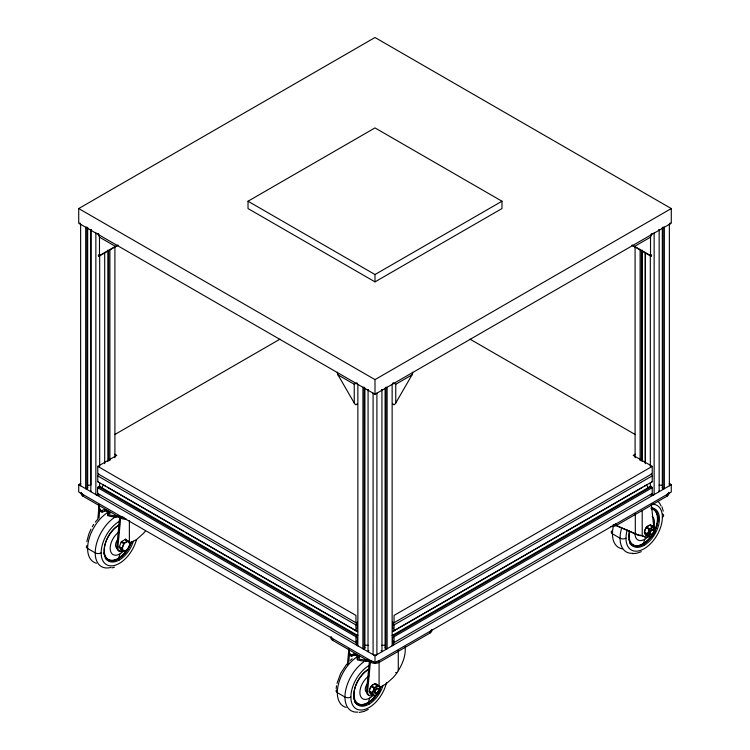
<?xml version="1.0" encoding="UTF-8"?>
<svg xmlns="http://www.w3.org/2000/svg" width="750" height="750" viewBox="0 0 750 750"><rect width="100%" height="100%" fill="white"/><g stroke="black" fill="none" stroke-linecap="round" stroke-linejoin="round"><path stroke-width="1.12" d="M635.091 457.772L635.091 246.497M640.106 460.669L640.106 249.394M645.309 463.678L645.309 252.394M650.325 487.584L650.325 482.916M650.325 466.575L650.325 255.291M98.316 233.541A2.691 1.556 0 0 1 95.859 233.109L95.859 494.587A2.691 1.556 0 0 0 99.675 494.587A2.691 1.556 -60 0 1 97.772 493.491C97.659 494.016 96.638 484.641 99.675 486.45M357.338 643.866A2.691 1.556 -60 0 1 355.95 642.553L355.978 636.544L357.394 635.194M393.094 625.931L393.094 624.403A1.35 0.778 60 0 0 392.662 623.241M393.094 628.894L392.634 626.991M651.366 473.55A2.691 1.556 60 0 1 652.228 475.894L652.228 481.753L651.6 482.053M97.725 519.862L99.131 505.134M99 518.203L99.872 509.138M122.278 550.416A7.8 4.5 -60 0 1 116.841 546.45L119.662 516.984A5.091 2.934 -60 0 0 119.231 516.497M123.741 550.772A7.8 4.5 -60 0 1 117.9 547.059L120.722 517.594L119.662 516.984M347.447 664.041L348.853 649.303M348.722 662.381L349.584 653.316M369.309 695.306A7.8 4.5 -60 0 1 366.562 690.619L369.384 661.153M373.463 694.95A7.8 4.5 -60 0 1 367.622 691.228L370.444 661.772M336.197 688.584L336.562 685.772M98.822 234.244L98.784 235.125A4.397 3.591 60 0 0 99.488 237.178L99.478 255.947M86.841 541.594L88.809 534.131L90.966 529.153M356.447 382.987L354.244 384.262L354.244 403.031A4.378 3.581 60 0 0 355.697 404.691A2.428 1.397 0 0 0 356.353 404.672M337.041 683.316L340.688 673.322L346.678 664.2M119.906 553.922L118.631 558.572L118.087 558.422M369.628 698.091L368.353 702.75L367.8 702.6M644.738 539.259L643.472 543.909L642.919 543.759M119.381 546.656L121.134 542.156A5.653 3.263 -60 0 1 121.631 541.538L125.119 539.522A5.653 3.263 -60 0 1 125.616 539.559L128.091 540.994A10.172 2.147 38.8 0 1 129.206 542.372A10.172 2.147 38.8 0 1 129.834 543.478A5.653 3.263 -60 0 1 129.844 544.134A10.172 8.025 -84.9 0 1 129.206 546.525A10.172 8.025 -84.9 0 1 128.091 548.634A5.653 3.263 -60 0 1 127.603 549.253A10.172 5.869 0 0 1 126.094 550.406A10.172 5.869 0 0 1 124.097 551.269A5.653 3.263 -60 0 1 123.609 551.231L121.134 549.806L119.381 547.312A5.653 3.263 -60 0 1 119.381 546.656L121.866 548.091A5.653 3.263 -60 0 0 121.866 548.747A10.172 2.147 38.8 0 1 122.972 550.125A10.172 2.147 38.8 0 1 123.6 551.231M101.775 487.706L103.397 484.894L105.422 486.066M393.647 404.672A2.428 1.397 0 0 0 394.303 404.681A4.378 3.581 -60 0 0 395.747 403.031L412.013 374.878A4.378 3.581 -60 0 0 412.725 372.787A2.428 1.397 60 0 0 412.369 372.234M380.325 687.206L386.428 683.625L393.084 677.625A40.641 33.084 -52.4 0 0 396.769 673.069C401.737 665.681 406.088 656.334 405.131 646.903M92.278 526.725L93.722 524.381M95.287 522.141L96.956 520.022M357.094 640.163L356.906 642A1.35 0.778 -60 0 0 357.338 642.675M357.366 626.991L356.906 628.913M352.153 658.762L350.269 660.403M90.844 490.959L90.844 491.691L90.844 229.481L90.844 230.222M364.144 648.741L364.144 387.272L362.934 387.3L362.878 648.741L364.088 648.778L364.95 647.747M385.097 647.719L385.912 648.778L387.122 648.741L387.122 387.272L385.912 387.3L385.856 648.741M109.809 513.375L105.281 510.75L105.216 509.494L109.875 512.241L107.494 513.881L107.691 514.359A17.953 10.369 0 0 0 116.184 515.794L117.038 515.812A4.256 3.469 3.5 0 1 118.163 515.953M359.447 657.488L355.003 654.919L354.938 653.663L359.597 656.419L357.188 658.078L357.413 658.538A17.953 10.369 0 0 0 365.906 659.972L366.759 659.981A4.256 3.469 3.5 0 1 367.884 660.122M357.3 659.212L357.413 659.756A17.953 10.369 0 0 0 365.906 661.191L369.891 661.209M86.916 488.681L86.916 227.213L85.697 227.241L85.641 488.681L86.85 488.719L87.675 487.659M381.919 390.281L381.919 389.541L381.975 651.712L381.159 650.578M659.156 230.222L659.156 229.481L659.156 491.691L659.203 490.997M364.903 648.3L364.903 387.994M662.325 487.659L663.15 488.719L664.359 488.681L664.359 227.213L663.084 227.213L663.084 488.681M357.394 630.647L355.969 630.872L355.95 624.956A2.691 1.556 -60 0 1 357.338 622.041M357.094 637.2L357.366 638.888M78.722 208.556L375 37.5L671.278 208.556L671.278 223.219L375 394.275L78.722 223.219L78.722 208.556L375 379.613L671.278 208.556M98.803 256.341L118.153 245.175M248.025 201.225L375 127.912L501.975 201.225L501.975 208.556L375 281.869L248.025 208.556L248.025 201.225L375 274.537L501.975 201.225M114.984 434.428L280.012 339.15M97.772 466.359L355.95 615.422L355.95 622.753L97.772 473.691L97.772 466.359L116.812 455.363L114.806 454.209M669.253 483.516L671.278 484.688L671.278 492.019L375 663.075L78.722 492.019L78.722 484.688L80.747 483.516M105.281 510.75C99.938 514.256 100.397 509.681 105.216 509.494M393.534 382.903L395.756 384.262L412.013 374.878M634.266 246.562L650.522 237.178A4.397 3.591 -60 0 0 651.225 235.125L651.178 234.244M635.194 454.209L633.188 455.363L652.228 466.359L652.228 473.691L394.05 622.753L394.05 615.422L652.228 466.359M392.606 630.647L394.031 630.872L394.05 624.956L652.228 475.894M355.003 654.919L351.066 656.091A17.953 10.369 0 0 1 348.591 651.197L348.591 649.969A17.953 10.369 0 0 0 351.066 654.872L354.938 653.663M392.466 631.622L564.591 532.247M566.616 531.075L642.553 487.238M644.578 486.066L646.603 484.894L648.225 487.706M393.412 631.116L652.228 481.687M392.137 635.513L650.831 486.159L652.209 487.481L652.228 493.491A2.691 1.556 60 0 1 650.325 494.587A2.691 1.556 0 0 0 654.141 494.587L654.141 233.109A2.691 1.556 0 0 1 651.684 233.541M392.606 635.194L393.412 635.662L651.6 486.6M368.841 650.578L368.025 651.712L368.081 389.541L368.081 390.281M392.662 643.866A2.691 1.556 60 0 0 394.05 642.553L394.05 636.759L652.228 487.697M394.05 642.553L652.228 493.491M78.722 484.688L375 655.744L671.278 484.688M331.125 637.013A5.981 3.459 0 0 0 332.672 640.35L370.772 662.344A5.981 3.459 0 0 0 379.228 662.344L430.022 633.019A5.981 3.459 0 0 0 431.672 629.934M610.913 526.453A5.981 3.459 0 0 0 616.256 525.497L667.05 496.172A5.981 3.459 0 0 0 668.597 492.834M102.253 510.788L102.281 511.988M98.4 482.053L97.781 481.809L97.772 475.894A2.691 1.556 -60 0 1 98.634 473.55M368.203 709.472L364.247 711.309M641.334 551.672L636.872 553.237L632.494 553.659M114.525 567.131L112.041 567.9M363.722 711.506L359.231 712.444M87.638 485.212L90.881 485.212L90.881 229.575M659.119 485.212L662.362 485.212M364.866 645.272L368.119 645.272M381.881 645.272L385.134 645.272M107.578 513.816L107.653 515.569A17.953 10.369 0 0 0 116.184 517.013L120.075 517.097M392.634 638.888L392.906 637.2M639.047 535.163L640.763 535.153M638.578 535.012L638.072 534.844A38.025 2.391 27.4 0 1 635.625 533.934L629.906 531.337M107.653 515.569L107.691 514.359M642.394 535.716L645.197 537.047A7.8 4.5 -60 0 0 650.578 534.356M642.206 510.6L642.206 535.819L645.197 537.047M623.119 528.413L624.328 528.938M624.628 529.059L628.05 530.541M622.819 528.291L619.462 526.838M628.322 530.653L629.653 531.225M619.191 526.716L617.841 526.125M617.559 526.003L616.153 525.384M368.541 660.337L369.441 660.872M615.628 525.375L636.694 534.553A40.641 2.55 27.4 0 0 639.244 535.509L642.206 535.819M635.569 533.906L636.694 534.553M650.831 486.159L650.325 487.472M631.847 245.175L651.216 256.35A2.428 1.397 0 0 0 651.197 255.975L633.591 245.812A2.428 1.397 0 0 0 632.934 245.794M469.988 339.15L635.016 434.428M652.631 525.469L653.681 526.078A7.8 4.5 -60 0 1 653.634 527.953M646.706 527.016A10.172 5.869 0 0 1 648.206 525.862A10.172 5.869 0 0 1 650.194 525A5.653 3.263 -60 0 1 650.681 525.037L653.606 526.725A10.172 2.147 38.8 0 1 654.722 528.103A10.172 2.147 38.8 0 1 655.35 529.2A5.653 3.263 -60 0 1 655.359 529.866A10.172 8.025 -84.9 0 1 654.722 532.256A10.172 8.025 -84.9 0 1 653.606 534.366A5.653 3.263 -60 0 1 653.109 534.984A10.172 5.869 0 0 1 651.609 536.138A10.172 5.869 0 0 1 649.612 537A5.653 3.263 -60 0 1 649.125 536.962L646.2 535.275A10.172 2.147 38.8 0 1 645.084 533.888A10.172 2.147 38.8 0 1 644.456 532.791A5.653 3.263 -60 0 1 644.456 532.125A10.172 8.025 -84.9 0 1 645.084 529.734A10.172 8.025 -84.9 0 1 646.209 527.625A5.653 3.263 -60 0 1 646.697 527.006L649.622 528.694A10.172 5.869 0 0 0 651.609 527.822A10.172 5.869 0 0 0 653.109 526.678A5.653 3.263 -60 0 1 653.606 526.725M650.194 524.991L653.109 526.678M653.409 528.084L655.359 529.209M646.2 527.625L649.125 529.312A10.172 8.025 -84.9 0 1 648.488 531.703A10.172 8.025 -84.9 0 1 647.372 533.812A5.653 3.263 -60 0 0 647.372 534.478A10.172 2.147 38.8 0 1 648.488 535.856A10.172 2.147 38.8 0 1 649.116 536.953M644.456 532.125L647.372 533.812M644.456 532.791L647.372 534.478M649.622 537.009L646.697 535.322A5.653 3.263 -60 0 1 646.2 535.275M99.478 237.178L115.734 246.562M337.631 372.234A2.428 1.397 -60 0 0 337.294 372.787A4.378 3.581 60 0 0 337.997 374.878L354.244 384.262M97.772 475.894L355.95 624.956M107.447 487.228L183.384 531.075M185.409 532.247L357.534 631.622M97.772 481.687L356.588 631.116M99.169 486.159L357.863 635.513M98.4 486.6L356.588 635.662M97.772 487.697L355.95 636.759M97.772 493.491L355.95 642.553M395.7 672.459L396.769 673.069M348.553 648.891L349.491 649.434M81.403 492.834A5.981 3.459 0 0 0 82.95 496.172L121.05 518.166A5.981 3.459 0 0 0 126.394 519.122M375.572 683.869L378.488 685.556A10.172 2.147 38.8 0 1 379.603 686.944A10.172 2.147 38.8 0 1 380.231 688.041A5.653 3.263 -60 0 1 380.241 688.706A10.172 8.025 -84.9 0 1 379.603 691.097A10.172 8.025 -84.9 0 1 378.488 693.206A5.653 3.263 -60 0 1 378 693.825A10.172 5.869 0 0 1 376.491 694.969A10.172 5.869 0 0 1 374.494 695.841A5.653 3.263 -60 0 1 374.006 695.794L371.081 694.106A10.172 2.147 38.8 0 1 369.975 692.728A10.172 2.147 38.8 0 1 369.347 691.631A5.653 3.263 -60 0 1 369.337 690.966A10.172 8.025 -84.9 0 1 369.975 688.575A10.172 8.025 -84.9 0 1 371.091 686.466A5.653 3.263 -60 0 1 371.578 685.847A10.172 5.869 0 0 1 373.087 684.703A10.172 5.869 0 0 1 375.075 683.831A5.653 3.263 -60 0 1 375.572 683.869A10.172 2.147 38.8 0 0 376.2 684.975A10.172 2.147 38.8 0 0 376.312 685.134M125.119 539.522L127.603 540.947A5.653 3.263 -60 0 1 128.091 540.994M375.075 683.831L378 685.519A5.653 3.263 -60 0 1 378.488 685.556M121.631 541.538L124.106 542.972A10.172 5.869 0 0 0 126.094 542.1A10.172 5.869 0 0 0 127.594 540.947M371.578 685.847L374.503 687.534A10.172 5.869 0 0 0 376.491 686.663A10.172 5.869 0 0 0 377.991 685.509M121.134 542.156L123.609 543.581A10.172 8.025 -84.9 0 1 122.972 545.972A10.172 8.025 -84.9 0 1 121.856 548.081M371.081 686.456L374.006 688.144A5.653 3.263 -60 0 1 374.503 687.534M376.05 692.7L378 693.825M369.337 690.966L372.262 692.653A5.653 3.263 -60 0 0 372.262 693.309A10.172 2.147 38.8 0 1 373.378 694.697A10.172 2.147 38.8 0 1 373.997 695.794M119.381 547.312L121.866 548.747M369.337 691.622L372.262 693.309M116.841 546.45L117.9 547.059M366.562 690.619L367.622 691.228M124.106 551.278L121.631 549.844A5.653 3.263 -60 0 1 121.134 549.806M371.081 694.106A5.653 3.263 -60 0 0 371.578 694.153L374.503 695.841M393.412 635.662L394.05 636.759M392.906 640.172L393.094 642A1.35 0.778 60 0 1 392.662 642.675M642.919 544.434L644.194 545.297M367.8 703.266L369.075 704.128M118.087 559.097L119.353 559.959M351.066 654.872L351.066 656.091M369.694 661.134L369.788 661.266A3.112 1.603 9.5 0 1 370.031 661.434M125.616 539.559L126.778 541.219M651.628 529.547L652.022 530.231M337.987 374.878L354.244 403.031M376.509 688.387L376.903 689.072M661.969 506.784L663.225 511.134M356.906 625.931L356.906 624.403A1.35 0.778 -60 0 1 357.338 623.241M651.356 504.422L653.681 526.078M348.45 648.947L348.591 651.197M98.728 504.769L98.869 507.019A17.953 10.369 0 0 0 101.344 511.922M667.05 496.172L667.05 494.466A5.981 3.459 0 0 0 668.766 492.413M662.325 227.353L662.325 488.25M650.522 237.178L650.522 255.947M645.309 252.834L645.309 462.947M642.141 250.116L642.141 461.4M642.103 250.584L642.103 460.697M641.372 250.556L641.372 460.669M635.306 513.722L635.306 533.897M616.256 525.497L616.256 523.791A5.981 3.459 0 0 1 613.134 524.738M430.022 633.019L430.022 631.312A5.981 3.459 0 0 0 431.672 629.513M398.278 650.559L398.278 670.744M395.756 384.262L395.756 403.031M385.097 387.994L385.097 648.3M379.228 662.344L379.228 660.637A5.981 3.459 0 0 1 376.116 661.584M379.097 661.359L379.097 686.578M375 274.537L375 281.869M375 379.613L375 394.275M375 655.744L375 663.075M370.772 662.344L370.772 660.637A5.981 3.459 0 0 0 373.884 661.584M365.906 659.972L365.906 661.191M359.447 656.269L359.447 657.975M357.3 657.994L357.413 659.756M354.15 653.7L354.15 654.919M352.003 654.938L352.003 656.166M332.672 640.35L332.672 638.644A5.981 3.459 0 0 1 331.022 636.834M129.375 520.622L129.375 543.544L136.706 539.447L143.362 533.456A40.641 33.084 -52.4 0 0 145.294 531.206M121.05 518.166L121.05 516.459A5.981 3.459 0 0 0 124.162 517.406M116.184 515.794L116.184 517.013M114.909 246.497L114.909 457.772M109.894 249.394L109.894 460.669M109.725 512.091L109.725 513.797M108.628 250.556L108.628 460.669M107.859 250.116L107.859 461.4M104.691 252.394L104.691 463.678M104.438 509.522L104.438 510.75M99.675 255.291L99.675 466.575M99.675 482.916L99.675 487.584M98.869 507.019L98.869 505.8A17.953 10.369 0 0 0 101.344 510.694M87.675 227.353L87.675 488.25M82.95 496.172L82.95 494.466A5.981 3.459 0 0 1 81.234 492.413M120.366 517.106A3.112 1.716 5.7 0 1 120.638 517.388M96.459 563.231A29.925 17.278 -60 0 1 88.509 540.909A29.925 17.278 -60 0 1 108 512.278M86.869 545.625A4.191 2.419 0 0 0 87.609 548.466L95.231 552.872A4.191 2.419 0 0 0 101.156 552.872M111.037 567.384A29.925 17.278 -60 0 1 95.353 550.125A29.925 17.278 -60 0 1 115.622 516.675M136.35 540.056A25.734 14.859 -60 0 1 115.181 565.228A25.734 14.859 -60 0 1 101.241 550.772A25.734 14.859 -60 0 1 118.688 521.747M133.378 541.144A21.553 12.441 -60 0 1 115.322 561.656A21.553 12.441 -60 0 1 104.25 548.728A21.553 12.441 -60 0 1 119.353 524.766M131.541 541.847A21.394 12.347 -60 0 1 118.641 558.759A21.394 12.347 -60 0 1 105.169 558.178M117.497 548.269A6.169 3.562 -60 0 1 115.556 544.819A6.169 3.562 -60 0 1 118.05 539.194M125.362 538.922A5.981 3.459 -60 0 1 126.413 540.469M121.397 549.375A5.981 3.459 -60 0 1 120.244 549.534M131.438 542.156A20.362 11.756 -60 0 1 113.822 560.4A20.362 11.756 -60 0 1 104.541 546.666A20.362 11.756 -60 0 1 119.681 524.756M123.384 551.166A13.772 7.95 -60 0 1 110.4 550.613A13.772 7.95 -60 0 1 119.194 531.881M131.025 541.838A20.569 11.878 -60 0 1 115.969 559.472A20.569 11.878 -60 0 1 103.781 552.938M123.609 543.581A5.653 3.263 -60 0 1 124.106 542.972M368.953 660.675A5.091 2.934 -60 0 1 369.113 660.816M357.834 712.097A29.925 17.278 -60 0 1 345.178 693.356A29.925 17.278 -60 0 1 363.797 661.875M350.878 697.041A4.191 2.419 0 0 1 344.953 697.041L337.331 692.644A4.191 2.419 0 0 1 336.591 689.803M346.181 707.409A29.925 17.278 -60 0 1 338.231 685.087A29.925 17.278 -60 0 1 357.722 656.456M386.503 682.528A25.734 14.859 -60 0 1 365.766 709.106A25.734 14.859 -60 0 1 350.925 695.484A25.734 14.859 -60 0 1 368.409 665.916M383.1 685.322A21.553 12.441 -60 0 1 365.044 705.834A21.553 12.441 -60 0 1 353.972 692.906A21.553 12.441 -60 0 1 369.075 668.944M380.719 687.45A21.394 12.347 -60 0 1 367.256 703.575A21.394 12.347 -60 0 1 354.356 701.559M381.159 686.334A20.362 11.756 -60 0 1 363.544 704.569A20.362 11.756 -60 0 1 354.262 690.844A20.362 11.756 -60 0 1 369.403 668.925M375.834 695.175A20.569 11.878 -60 0 1 353.728 698.175M373.753 694.65A13.772 7.95 -60 0 1 360.206 695.138A13.772 7.95 -60 0 1 368.916 676.05M375.647 683.616A5.981 3.459 -60 0 1 375.797 683.841M371.119 693.544A5.981 3.459 -60 0 1 370.238 693.713M367.219 692.438A6.169 3.562 -60 0 1 365.278 688.997A6.169 3.562 -60 0 1 367.772 683.362M347.213 664.828A25.734 14.859 -60 0 1 348.412 663.488M371.681 693.497A5.091 2.934 -60 0 1 370.5 687.478A5.091 2.934 -60 0 1 376.35 685.2M371.588 694.153A10.172 5.869 0 0 1 372.028 693.75M372.253 692.644A10.172 8.025 -84.9 0 0 373.378 690.544A10.172 8.025 -84.9 0 0 373.997 688.144M649.528 533.738A7.8 4.5 -60 0 1 649.153 534.141M644.484 536.475A7.8 4.5 -60 0 1 644.138 536.438M622.584 548.812A29.925 17.278 -60 0 1 613.341 526.247M611.7 530.972A4.191 2.419 0 0 0 612.45 533.812L620.062 538.209A4.191 2.419 0 0 0 625.988 538.209M657.975 501.384A29.925 17.278 -60 0 1 660.994 505.847M632.953 553.256A29.925 17.278 -60 0 1 621.459 528.675M662.803 514.041A4.191 2.419 0 0 1 662.391 517.191M652.509 504.206A25.734 14.859 -60 0 1 660.666 527.109A25.734 14.859 -60 0 1 637.069 551.147A25.734 14.859 -60 0 1 627.188 530.006M651.647 508.05A21.553 12.441 -60 0 1 658.069 526.959A21.553 12.441 -60 0 1 639.094 547.219A21.553 12.441 -60 0 1 629.447 531.759M651.262 507.581A21.394 12.347 -60 0 1 655.219 530.025M652.163 535.453A21.394 12.347 -60 0 1 629.466 542.719M650.944 508.322A20.569 11.878 -60 0 1 655.341 528.544M651.816 535.125A20.569 11.878 -60 0 1 628.847 539.344M651.413 508.828A20.362 11.756 -60 0 1 656.278 527.494A20.362 11.756 -60 0 1 638.325 545.784A20.362 11.756 -60 0 1 629.541 531.122M652.219 516.506A13.772 7.95 -60 0 1 653.7 527.241M650.109 534.291A13.772 7.95 -60 0 1 639.975 540.572A13.772 7.95 -60 0 1 635.016 533.222M646.847 534.459A5.981 3.459 -60 0 1 645.356 534.872M650.691 525.037A10.172 2.147 38.8 0 0 651.319 526.144A5.091 2.934 -60 0 0 645.516 528.825A5.091 2.934 -60 0 0 646.8 534.656M646.706 535.322A10.172 5.869 0 0 1 647.147 534.919M649.116 533.719A10.172 5.869 0 0 1 649.369 533.606M649.125 529.312A5.653 3.263 -60 0 1 649.622 528.694M117.066 245.794A2.428 1.397 0 0 0 116.409 245.812L98.803 255.975A2.428 1.397 0 0 0 98.784 256.35M98.419 255.863A2.081 1.575 -25.8 0 1 98.719 254.728M117.197 245.719A2.428 1.397 -60 0 1 117.534 245.156M357.131 403.931A2.081 1.594 -25 0 1 356.288 404.381M393.712 404.381A2.081 1.594 25 0 1 392.869 403.931M651.281 254.728A2.081 1.575 25.8 0 1 651.581 255.863M632.466 245.156A2.428 1.397 60 0 1 632.803 245.719M392.662 622.041A2.691 1.556 60 0 1 394.05 624.956M670.106 222.9A2.691 1.556 0 0 1 669.375 224.316L669.375 485.794A2.691 1.556 0 0 0 669.375 483.591M357.122 382.959A2.691 1.556 0 0 0 357.863 384.375L357.863 645.853A2.691 1.556 0 0 1 357.403 643.997M392.878 382.959A2.691 1.556 0 0 1 392.137 384.375L392.137 645.853A2.691 1.556 0 0 0 392.597 643.997M79.894 222.9A2.691 1.556 0 0 0 80.625 224.316L80.625 485.794A2.691 1.556 0 0 1 80.625 483.591M376.903 654.647L376.903 393.169A2.691 1.556 0 0 1 373.097 393.169L373.097 654.647A2.691 1.556 0 0 0 376.903 654.647M126.947 549.788A5.091 2.934 -60 0 0 128.681 541.875A5.091 2.934 -60 0 0 122.625 547.087A5.091 2.934 -60 0 0 126.947 549.788M377.016 692.906A2.991 1.725 -60 0 0 378.028 688.256A2.991 1.725 -60 0 0 374.475 691.331A2.991 1.725 -60 0 0 377.016 692.906M377.316 692.747A2.428 1.406 -60 0 0 378.141 688.959A2.428 1.406 -60 0 0 375.253 691.462A2.428 1.406 -60 0 0 377.316 692.747M377.344 694.35A5.091 2.934 -60 0 0 379.078 686.438A5.091 2.934 -60 0 0 373.022 691.65A5.091 2.934 -60 0 0 377.344 694.35M652.134 534.066A2.991 1.725 -60 0 0 653.147 529.416A2.991 1.725 -60 0 0 649.594 532.491A2.991 1.725 -60 0 0 652.134 534.066M652.434 533.906A2.428 1.406 -60 0 0 653.259 530.128A2.428 1.406 -60 0 0 650.372 532.622A2.428 1.406 -60 0 0 652.434 533.906M652.463 535.509A5.091 2.934 -60 0 0 654.188 527.597A5.091 2.934 -60 0 0 648.141 532.819A5.091 2.934 -60 0 0 652.463 535.509"/></g></svg>
